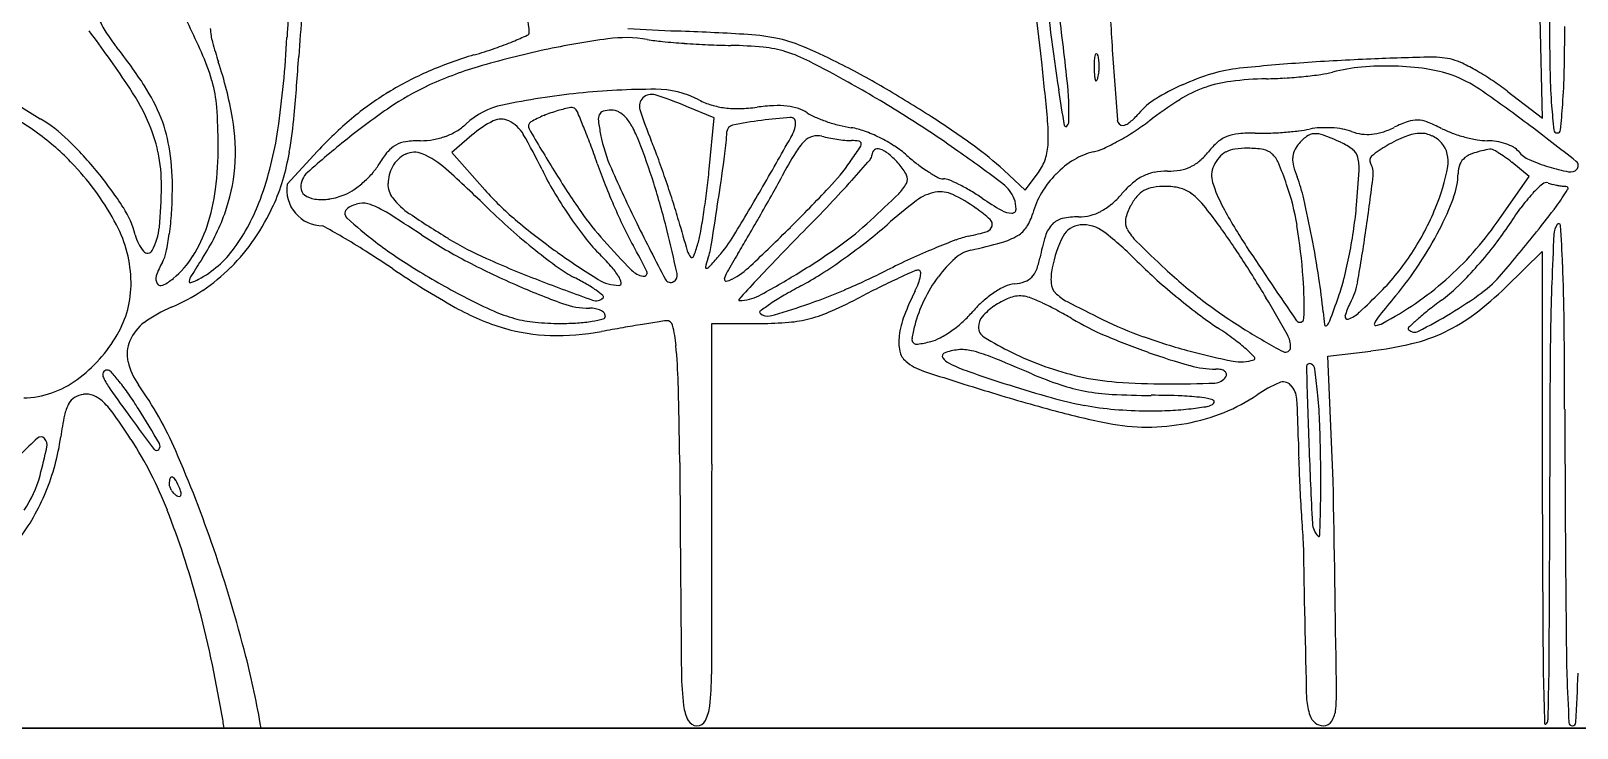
# Model space of a CAD drawing. Header units: millimetres. Extents: x 56222 to 3066687, y -650199 to -121287.
# Drawn here: x 140521.59 to 140534.01, y -185784.04 to -185778.44 of the extents above; entities that cross this region are included whole.
import ezdxf

# ---------------------------------------------------------------- set-up
doc = ezdxf.new("R2010")
doc.units = ezdxf.units.MM
doc.header["$MEASUREMENT"] = 0
doc.layers.add('$TD_AUDIT_GENERATED_(A0BDF17)', color=32, linetype='Continuous', lineweight=30)
doc.layers.add('FURNITURE', color=32, linetype='Continuous', lineweight=9)

msp = doc.modelspace()

# ---------------------------------------------------------------- linework, layer by layer
at = {"layer": '$TD_AUDIT_GENERATED_(A0BDF17)', "linetype": 'Continuous', "lineweight": 25, "ltscale": 2}
for p, q in [((140533.736, -185779.138), (140533.719, -185778.331)), ((140533.454, -185778.923), (140533.736, -185779.138)), ((140527.078, -185779.137), (140526.857, -185779.045)), ((140527.039, -185779.55), (140527.078, -185779.137)), ((140525.131, -185779.275), (140524.969, -185779.414)), ((140523.891, -185779.404), (140523.646, -185779.669)), ((140524.969, -185779.414), (140525.234, -185779.714)), ((140529.406, -185779.558), (140529.578, -185779.717)), ((140529.578, -185779.717), (140529.685, -185779.575)), ((140533.373, -185779.976), (140533.631, -185779.607)), ((140533.631, -185779.607), (140533.491, -185779.494)), ((140533.442, -185780.498), (140533.733, -185780.212)), ((140533.733, -185780.212), (140533.733, -185781.643)), ((140527.06, -185781.921), (140527.06, -185780.789)), ((140527.06, -185780.789), (140527.454, -185780.789)), ((140532.011, -185781.051), (140532.356, -185781.011)), ((140532.054, -185782.053), (140532.011, -185781.051))]:
    msp.add_line(p, q, dxfattribs=at)
for centre, radius, start, end in [((140511.545, -185780.641), 18.272, 6.1365, 9.529), ((141012.715, -185711.509), 487.549, 187.83676, 187.94653), ((140560.598, -185778.442), 26.804, 179.0026, 180), ((140547.051, -185777.494), 16.808, 181.9331, 183.7368), ((140505.687, -185786.476), 18.977, 24.4896, 25.9168), ((140539.545, -185779.285), 15.92, 176.1587, 177.1308), ((140525.158, -185778.448), 0.433, 0, 30.5627), ((140503.799, -185781.652), 26.268, 6.1486, 7.5001), ((140522.807, -185778.056), 0.732, 202.4288, 212.3746), ((140554.08, -185780.653), 30.407, 175.5528, 176.2108), ((140512.919, -185785.248), 11.395, 34.0748, 36.7059), ((140523.354, -185777.709), 1.379, 212.3746, 218.5648), ((140523.577, -185778.388), 0.55, 183.17, 194.8832), ((140515.795, -185778.095), 7.859, 351.6825, 357.1308), ((140524.253, -185775.582), 3.179, 292.3382, 294.5811), ((140525.564, -185778.448), 0.0277, 294.5813, 0), ((140526.367, -185779.553), 1.061, 80.5935, 97.7521), ((140527.532, -185759.226), 19.227, 266.5797, 267.7581), ((140525.675, -185806.658), 28.241, 86.6688, 87.7581), ((140527.204, -185780.386), 1.926, 78.9239, 86.6687), ((140548.653, -185778.442), 14.859, 180, 181.3114), ((140517.357, -185778.402), 16.559, 358.7608, 360), ((140519.082, -185781.115), 4.084, 33.1772, 38.5647), ((140521.455, -185779.293), 1.65, 15.9421, 24.4896), ((140525.41, -185777.901), 2.446, 194.8831, 198.7527), ((140523.882, -185774.341), 4.473, 286.4421, 288.7281), ((140527.148, -185785.337), 6.897, 102.0195, 106.5758), ((140524.538, -185776.276), 2.429, 288.7281, 292.3381), ((140527.165, -185785.416), 6.978, 97.7521, 102.0195), ((140526.836, -185776.722), 1.809, 260.5935, 264.5307), ((140527.334, -185771.521), 7.034, 264.5307, 265.9654), ((140527.386, -185770.777), 7.78, 265.9653, 267.3857), ((140527.313, -185772.373), 6.182, 267.3857, 269.0733), ((140527.16, -185781.843), 3.289, 84.5443, 89.0733), ((140527.388, -185779.46), 0.895, 72.6209, 84.5443), ((140527.366, -185779.559), 1.083, 67.3918, 78.9239), ((140527.29, -185779.772), 1.222, 62.9244, 72.6208), ((140526.111, -185782.573), 4.348, 63.2883, 67.3918), ((140576.294, -185775.584), 46.113, 183.7367, 184.4389), ((140520.334, -185779.624), 2.913, 9.5966, 18.7527), ((140503.165, -185777.281), 20.619, 354.9036, 356.2108), ((140526.04, -185781.615), 3.014, 106.5758, 115.035), ((140526.045, -185781.671), 3.17, 106.4421, 113.4371), ((140523.73, -185786.736), 9.043, 60.7083, 62.9244), ((140524.821, -185785.137), 7.218, 59.9085, 63.2883), ((140498.593, -185782.033), 31.298, 5.3085, 6.1366), ((140531.282, -185778.724), 1.149, 177.4088, 180.7076), ((140531.409, -185778.722), 1.276, 180.7077, 183.6463), ((140530.334, -185778.681), 0.2, 165.3943, 177.4088), ((140530.151, -185778.633), 0.0106, 91.586, 165.3944), ((140530.151, -185778.634), 0.0115, 22.0279, 91.586), ((140530.021, -185778.687), 0.151, 7.6587, 22.0279), ((140529.774, -185778.72), 0.4, 0.7076, 7.6587), ((140529.736, -185778.72), 0.438, 353.947, 0.7076), ((140531.421, -185779.911), 1.179, 95.8495, 106.7952), ((140532.933, -185794.677), 16.022, 93.9938, 95.8494), ((140533.134, -185797.554), 18.906, 92.3547, 93.9938), ((140532.415, -185780.205), 1.482, 95.1142, 104.2764), ((140532.487, -185781.008), 2.288, 88.4966, 95.1143), ((140533.414, -185804.355), 25.713, 91.2723, 92.3547), ((140532.489, -185780.915), 2.195, 81.7844, 88.4966), ((140532.857, -185779.297), 0.648, 75.9107, 91.2723), ((140532.92, -185779.046), 0.389, 63.4826, 75.9107), ((140532.166, -185780.557), 2.078, 59.8877, 63.4826), ((140520.602, -185780.051), 2.12, 24.932, 34.0748), ((140522.032, -185779.129), 1.051, 4.2994, 15.942), ((140525.807, -185781.122), 2.572, 113.4372, 121.6197), ((140522.891, -185788.232), 10.759, 57.8988, 60.7083), ((140527.507, -185779.098), 2.423, 358.3865, 6.1487), ((140530.24, -185778.797), 0.104, 183.6464, 202.0279), ((140530.148, -185778.834), 0.0056, 202.0282, 325.466), ((140530.091, -185778.795), 0.075, 325.4658, 345.3942), ((140529.854, -185778.733), 0.32, 345.3943, 353.9471), ((140531.66, -185780.704), 2.007, 106.7952, 114.1425), ((140531.353, -185779.82), 0.984, 97.0271, 109.7789), ((140531.576, -185781.63), 2.808, 91.1923, 97.027), ((140531.446, -185775.398), 3.425, 271.1923, 273.6484), ((140531.404, -185774.73), 4.095, 273.6484, 275.7967), ((140531.447, -185775.156), 3.667, 275.7967, 277.9661), ((140531.834, -185777.925), 0.871, 277.9661, 284.2764), ((140532.649, -185779.809), 1.077, 70.3528, 81.7844), ((140532.69, -185779.693), 0.954, 55.4677, 70.3528), ((140532.016, -185780.817), 2.379, 56.3176, 59.8877), ((140532.065, -185780.743), 2.29, 52.6448, 56.3176), ((140538.743, -185778.669), 4.947, 181.3115, 184.2891), ((140528.486, -185778.642), 5.427, 355.9144, 358.7607), ((140526.005, -185771.852), 8.487, 236.5078, 239.2148), ((140521.331, -185779.644), 1.396, 21.1825, 33.1771), ((140525.78, -185781.078), 2.521, 121.6197, 129.8912), ((140525.641, -185780.76), 2.07, 115.035, 124.3127), ((140526.617, -185785.008), 6.102, 95.9229, 101.7283), ((140526.599, -185784.837), 5.93, 89.9217, 95.9229), ((140526.572, -185779.043), 0.0943, 134.232, 197.3095), ((140526.574, -185779.045), 0.0973, 72.5592, 134.2321), ((140525.717, -185781.773), 2.957, 67.3235, 72.5592), ((140526.606, -185779.667), 0.76, 62.6556, 89.9216), ((140523.863, -185786.79), 9.128, 57.0743, 59.9085), ((140537.522, -185777.841), 7.749, 187.9466, 190.0825), ((140530.906, -185779.445), 0.538, 121.5445, 140.3099), ((140531.608, -185780.587), 1.879, 114.1426, 121.5444), ((140531.369, -185779.866), 1.033, 109.7789, 122.1533), ((140527.164, -185787.723), 10.702, 52.9376, 55.4677), ((140520.276, -185781.149), 2.33, 53.6157, 63.1604), ((140518.7, -185779.379), 4.392, 0.2763, 4.2994), ((140519.955, -185778.779), 3.762, 350.2969, 354.9036), ((140527.631, -185783.677), 5.601, 124.3127, 128.7266), ((140525.501, -185779.631), 0.61, 101.7282, 133.2119), ((140526.118, -185780.101), 1.064, 106.1093, 112.6575), ((140526.145, -185780.195), 1.162, 100.8662, 106.1093), ((140525.933, -185779.095), 0.0417, 42.6645, 100.8662), ((140525.888, -185779.137), 0.104, 22.701, 42.6645), ((140518.91, -185782.056), 7.667, 21.7797, 22.701), ((140526.248, -185779.149), 0.101, 156.8547, 187.1656), ((140526.198, -185779.128), 0.0461, 104.9169, 156.8547), ((140526.25, -185779.324), 0.249, 90, 104.917), ((140526.25, -185779.209), 0.135, 62.5828, 90), ((140526.222, -185779.265), 0.197, 41.9735, 62.5828), ((140529.172, -185778.232), 2.818, 197.3095, 202.7277), ((140527.238, -185778.446), 0.615, 242.6556, 252.8546), ((140527.242, -185778.431), 0.63, 252.8547, 262.8645), ((140527.26, -185778.293), 0.769, 262.8646, 271.8302), ((140527.239, -185777.663), 1.4, 271.8303, 277.5564), ((140527.621, -185780.543), 1.505, 92.4836, 97.5564), ((140527.587, -185779.747), 0.709, 83.5733, 92.4836), ((140527.612, -185779.522), 0.482, 72.6495, 83.5733), ((140527.677, -185779.316), 0.266, 55.606, 72.6496), ((140528.033, -185778.795), 0.365, 235.6061, 246.8443), ((140530.119, -185778.792), 0.484, 314.3788, 320.3098), ((140532.575, -185781.783), 3.297, 122.1533, 127.3638), ((140539.937, -185778.58), 6.144, 184.2891, 186.1159), ((140526.928, -185778.531), 6.989, 354.2274, 355.9144), ((140521.041, -185780.185), 1.212, 45.8911, 59.2147), ((140521.477, -185779.644), 1.154, 11.6632, 24.9321), ((140521.535, -185779.565), 1.178, 7.8806, 21.1825), ((140521.616, -185779.407), 1.614, 355.3497, 9.5966), ((140520.793, -185778.826), 2.808, 339.9397, 351.6826), ((140526.025, -185781.372), 2.903, 129.8913, 137.3311), ((140524.773, -185778.856), 0.453, 301.2289, 313.2119), ((140525.665, -185779.896), 0.819, 116.2888, 130.701), ((140525.365, -185779.289), 0.142, 63.783, 116.2888), ((140525.306, -185779.41), 0.277, 30.5355, 63.783), ((140525.626, -185779.205), 0.0409, 120.5004, 210.3279), ((140540.96, -185770.235), 17.806, 210.3279, 211.592), ((140526.03, -185779.891), 0.837, 112.6575, 120.5003), ((140520.843, -185781.284), 5.586, 20.2719, 21.7797), ((140527.674, -185778.97), 1.538, 187.1656, 191.31), ((140526.095, -185779.379), 0.367, 27.6378, 41.9735), ((140525.331, -185779.779), 1.23, 21.8073, 27.6379), ((140527.237, -185779.25), 0.0557, 101.5691, 177.402), ((140527.897, -185782.476), 3.348, 97.5232, 101.5692), ((140527.881, -185782.352), 3.223, 93.375, 97.5232), ((140527.693, -185779.174), 0.0405, 360, 93.375), ((140527.543, -185779.174), 0.19, 330.6642, 360), ((140528.377, -185777.992), 1.238, 246.8442, 251.3686), ((140528.421, -185777.86), 1.378, 251.3686, 255.7938), ((140528.348, -185778.147), 1.082, 255.7938, 261.0998), ((140528.093, -185779.776), 0.567, 69.9642, 81.0997), ((140523.384, -185787.445), 9.83, 54.8925, 57.8988), ((140524.35, -185786.038), 8.233, 54.179, 57.0743), ((140528.117, -185779.29), 1.647, 358.2497, 5.3086), ((140529.905, -185779.196), 0.0117, 190.0827, 313.5847), ((140529.876, -185779.165), 0.0537, 313.5846, 358.3865), ((140530.366, -185779.15), 0.0476, 184.4389, 270), ((140530.366, -185779.152), 0.0454, 270, 300.2145), ((140530.231, -185778.919), 0.315, 300.2145, 307.4435), ((140530.183, -185778.857), 0.393, 307.4434, 314.3786), ((140529.417, -185777.647), 1.906, 303.0172, 307.3638), ((140531.661, -185778.247), 1.001, 276.6435, 281.7679), ((140531.974, -185779.747), 0.531, 92.8976, 101.7679), ((140531.991, -185780.09), 0.874, 86.7888, 92.8976), ((140531.993, -185780.057), 0.842, 80.6104, 86.7888), ((140532.068, -185779.607), 0.385, 69.5233, 80.6104), ((140532.207, -185778.505), 0.785, 287.9685, 295.4945), ((140533.046, -185780.265), 1.166, 109.5216, 115.4946), ((140532.729, -185779.371), 0.217, 88.7488, 109.5217), ((140532.729, -185779.376), 0.222, 68.3187, 88.7488), ((140532.346, -185780.338), 1.257, 62.6556, 68.3187), ((140533.262, -185778.568), 0.735, 242.6556, 249.9785), ((140517.758, -185800.177), 26.309, 51.8545, 52.9376), ((140533.855, -185779.231), 0.0272, 186.1158, 269.9999), ((140533.855, -185779.231), 0.0273, 270, 354.2274), ((140520.445, -185780.919), 2.044, 43.0876, 53.6158), ((140519.737, -185781.53), 3.085, 39.2601, 45.891), ((140520.395, -185779.371), 2.697, 352.7906, 0.2763), ((140529.563, -185786.086), 8.689, 128.7266, 131.4742), ((140524.626, -185779.55), 0.222, 118.8169, 140.444), ((140524.632, -185779.561), 0.235, 97.9572, 118.8169), ((140524.719, -185780.179), 0.859, 90, 97.9572), ((140524.719, -185778.684), 0.636, 270, 279.4494), ((140524.734, -185778.778), 0.54, 279.4495, 290.124), ((140524.748, -185778.815), 0.501, 290.1239, 301.229), ((140522.399, -185781.124), 3.651, 25.4947, 30.5355), ((140517.787, -185782.412), 8.844, 19.2032, 20.2719), ((140527.479, -185779.009), 1.339, 191.31, 203.585), ((140522.128, -185781.06), 4.679, 17.4035, 21.8074), ((140523.724, -185780.515), 3.089, 20.1161, 22.7277), ((140525.211, -185779.158), 1.972, 352.2414, 357.4019), ((140488.699, -185757.344), 44.749, 330.0466, 330.6642), ((140528.153, -185779.67), 0.491, 135.2247, 149.0257), ((140527.913, -185779.432), 0.153, 106.4172, 135.2248), ((140527.908, -185779.416), 0.136, 74.9682, 106.4172), ((140528.159, -185778.48), 0.832, 254.9683, 258.9758), ((140528.272, -185777.903), 1.421, 258.9758, 261.6608), ((140528.264, -185777.954), 1.369, 261.6609, 264.3668), ((140528.186, -185778.748), 0.571, 264.3667, 269.5697), ((140528.179, -185779.7), 0.381, 80.1656, 89.5697), ((140528.241, -185779.343), 0.0188, 356.9911, 80.1657), ((140528.187, -185779.34), 0.0731, 326.0048, 356.9908), ((140527.895, -185780.32), 1.146, 63.3885, 69.9642), ((140527.863, -185780.383), 1.217, 56.9555, 63.3884), ((140528.05, -185780.096), 0.875, 48.7165, 56.9555), ((140527.696, -185781.402), 2.515, 47.1744, 54.179), ((140529.311, -185779.327), 0.452, 341.927, 358.2497), ((140529.431, -185777.704), 1.85, 294.8949, 298.9909), ((140529.305, -185777.476), 2.111, 298.9908, 303.0172), ((140531.495, -185779.758), 0.564, 130.9583, 141.8114), ((140531.297, -185779.53), 0.262, 111.6922, 130.9583), ((140531.323, -185779.596), 0.333, 95.0906, 111.6922), ((140531.402, -185780.476), 1.217, 88.766, 95.0905), ((140531.471, -185777.268), 1.992, 268.7659, 271.9502), ((140531.436, -185776.243), 3.018, 271.9502, 274.2829), ((140531.45, -185776.432), 2.828, 274.2829, 276.6436), ((140531.941, -185779.489), 0.217, 140.3099, 156.7314), ((140532.096, -185779.618), 0.419, 127.6744, 140.3098), ((140531.906, -185779.371), 0.107, 92.8741, 127.6744), ((140531.91, -185779.457), 0.193, 69.5151, 92.8741), ((140531.231, -185781.275), 2.134, 65.5046, 69.5151), ((140531.916, -185779.772), 0.482, 52.1996, 65.5045), ((140532.34, -185778.876), 0.395, 249.5234, 261.7024), ((140532.332, -185778.936), 0.334, 261.7024, 275.5152), ((140533.031, -185780.282), 1.071, 120.4767, 128.5765), ((140532.325, -185778.87), 0.4, 275.5151, 287.9686), ((140533.035, -185780.29), 1.08, 111.6055, 120.4766), ((140532.77, -185779.619), 0.358, 91.4091, 111.6055), ((140532.765, -185779.419), 0.158, 75.739, 91.4093), ((140532.738, -185779.527), 0.269, 65.2059, 75.739), ((140532.736, -185779.529), 0.272, 54.714, 65.2057), ((140532.796, -185779.445), 0.168, 39.6901, 54.714), ((140532.747, -185779.485), 0.232, 349.2121, 39.6901), ((140533.418, -185778.14), 1.191, 249.9785, 255.0816), ((140533.404, -185778.192), 1.137, 255.0816, 260.2476), ((140533.294, -185778.834), 0.486, 260.2475, 270), ((140533.294, -185779.744), 0.424, 79.9608, 90), ((140533.284, -185779.797), 0.478, 70.7824, 79.9609), ((140533.307, -185779.732), 0.41, 61.0567, 70.7824), ((140521.291, -185779.683), 1.345, 359.8308, 11.6633), ((140520.457, -185779.715), 2.267, 359.7309, 7.8806), ((140521.781, -185779.091), 1.91, 343.3914, 350.2969), ((140525.012, -185779.868), 0.723, 140.4439, 149.429), ((140524.7, -185779.641), 0.236, 115.3289, 151.845), ((140524.667, -185779.573), 0.16, 66.6284, 115.3288), ((140524.445, -185780.087), 0.721, 48.3684, 66.6284), ((140518.861, -185782.296), 8.268, 18.8636, 20.1161), ((140499.461, -185775.65), 27.96, 351.4981, 352.2413), ((140531.914, -185781.927), 4.878, 149.0257, 151.5826), ((140524.2, -185776.652), 4.881, 324.475, 326.0048), ((140513.765, -185766.721), 19.36, 318.1435, 318.8022), ((140528.291, -185779.436), 0.0547, 318.8022, 0), ((140528.399, -185779.436), 0.0527, 127.9726, 180), ((140528.395, -185779.432), 0.0472, 71.5248, 127.9725), ((140528.343, -185779.589), 0.213, 49.5492, 71.5249), ((140527.884, -185780.127), 0.92, 42.1448, 49.5491), ((140529.7, -185778.216), 1.627, 228.7165, 232.697), ((140521.67, -185789.884), 12.811, 52.8881, 54.8925), ((140529.389, -185779.352), 0.37, 322.9727, 341.927), ((140530.373, -185780.125), 0.766, 121.6253, 135.5144), ((140530.232, -185779.895), 0.496, 102.3876, 121.6253), ((140530.037, -185779.009), 0.411, 282.3875, 294.8949), ((140530.773, -185779.238), 0.321, 295.2312, 310.8864), ((140530.644, -185779.088), 0.519, 310.8865, 321.8114), ((140531.38, -185779.653), 0.314, 140.7792, 155.5046), ((140531.268, -185779.561), 0.169, 117.3483, 140.7792), ((140531.294, -185779.612), 0.226, 97.793, 117.3483), ((140531.369, -185780.159), 0.778, 90, 97.7929), ((140531.369, -185780.162), 0.781, 80.8675, 90), ((140531.472, -185779.522), 0.132, 46.9428, 80.8675), ((140531.416, -185779.582), 0.215, 22.7238, 46.9427), ((140531.885, -185779.465), 0.156, 156.7314, 177.7518), ((140531.956, -185779.468), 0.228, 177.7519, 194.4843), ((140532.139, -185779.483), 0.117, 14.1276, 52.1995), ((140531.914, -185779.54), 0.349, 356.5795, 14.1276), ((140532.39, -185779.478), 0.0426, 128.5766, 211.7175), ((140533.191, -185779.557), 0.127, 127.624, 158.1484), ((140533.254, -185779.639), 0.231, 106.6604, 127.6241), ((140533.518, -185780.522), 1.152, 100.2858, 106.6605), ((140533.319, -185779.424), 0.0364, 63.5886, 100.2857), ((140533.021, -185780.023), 0.706, 59.3395, 63.5888), ((140532.988, -185780.079), 0.77, 54.5661, 59.3395), ((140532.776, -185780.378), 1.137, 51.0012, 54.5661), ((140533.436, -185779.499), 0.143, 39.6902, 61.0567), ((140533.724, -185779.26), 0.232, 219.6901, 245.9454), ((140534.188, -185778.22), 1.371, 245.9454, 252.9953), ((140533.982, -185779.52), 0.0427, 315, 51.8544), ((140520.351, -185781.007), 2.172, 27.729, 43.0876), ((140519.774, -185781.5), 3.037, 32.7292, 39.26), ((140521.819, -185779.424), 1.41, 339.9562, 355.3497), ((140523.914, -185779.695), 0.159, 131.4741, 180), ((140523.701, -185779.028), 0.839, 312.1899, 319.2692), ((140523.944, -185779.237), 0.518, 319.2692, 329.4291), ((140524.754, -185779.67), 0.297, 151.845, 178.9294), ((140518.627, -185786.633), 9.478, 45.595, 48.3684), ((140527.733, -185778.581), 2.258, 205.4947, 210.5529), ((140531.735, -185775.908), 6.976, 211.5921, 214.8012), ((140530.043, -185778.144), 4.134, 199.2033, 201.7387), ((140535.273, -185775.606), 9.843, 203.585, 206.4038), ((140521.036, -185778.976), 6.03, 352.9045, 354.5436), ((140515.368, -185772.975), 13.935, 330.8514, 331.5825), ((140526.532, -185778.316), 2.017, 316.7516, 324.4749), ((140528.293, -185779.757), 0.368, 25.8402, 42.1447), ((140528.557, -185779.629), 0.0751, 332.9255, 25.8402), ((140529.47, -185778.518), 1.247, 232.6971, 237.5557), ((140529.382, -185778.658), 1.082, 237.5558, 242.2023), ((140530.403, -185780.154), 0.808, 135.5145, 149.0528), ((140530.705, -185779.965), 0.402, 116.5046, 130.8765), ((140530.683, -185779.92), 0.352, 100.9435, 116.5047), ((140530.723, -185780.127), 0.562, 90, 100.9434), ((140530.723, -185778.969), 0.596, 270, 279.9232), ((140530.768, -185779.227), 0.334, 279.9233, 295.2312), ((140531.265, -185779.601), 0.188, 155.5046, 197.0894), ((140528.82, -185780.669), 3.029, 19.2215, 22.7238), ((140532.46, -185779.338), 0.748, 194.4843, 201.3861), ((140530.61, -185780.062), 1.239, 12.8239, 21.3861), ((140521.271, -185778.904), 11.011, 355.1321, 356.5796), ((140511.22, -185777.004), 21.315, 351.8197, 352.9983), ((140532.22, -185779.583), 0.157, 352.9984, 31.7175), ((140531.281, -185779.206), 1.725, 337.706, 349.2121), ((140532.499, -185779.579), 0.559, 339.5313, 359.422), ((140533.264, -185779.586), 0.206, 158.1484, 179.4219), ((140534.247, -185778.026), 1.573, 252.9953, 258.9942), ((140533.961, -185779.499), 0.0725, 258.9942, 315), ((140519.171, -185779.677), 3.464, 354.3954, 359.8308), ((140520.039, -185779.713), 2.684, 356.002, 359.7309), ((140521.552, -185779.517), 1.531, 341.3538, 352.7906), ((140522.105, -185779.188), 1.572, 335.4009, 343.3913), ((140523.932, -185779.715), 0.289, 170.8927, 270), ((140523.83, -185779.695), 0.0746, 179.9999, 233.9575), ((140523.965, -185779.399), 0.383, 292.5, 305.0227), ((140523.722, -185779.051), 0.807, 305.0226, 312.19), ((140524.639, -185779.668), 0.183, 178.9294, 217.9051), ((140526.966, -185778.19), 2.307, 221.3554, 229.9214), ((140528.927, -185777.876), 3.644, 210.5529, 214.0868), ((140531.868, -185777.416), 6.099, 201.7387, 203.6331), ((140520.504, -185781.569), 6.381, 13.9134, 17.4036), ((140518.439, -185782.44), 8.714, 17.6227, 18.8637), ((140520.596, -185778.922), 6.473, 351.3505, 352.9046), ((140509.127, -185769.116), 21.171, 328.8072, 330.0466), ((140518.347, -185770.618), 13.253, 314.8292, 316.7516), ((140521.401, -185773.561), 9.108, 316.4999, 318.1436), ((140528.342, -185779.52), 0.316, 314.0709, 332.9255), ((140528.919, -185780.086), 0.357, 100.3597, 126.9818), ((140528.898, -185779.966), 0.235, 64.9694, 100.3598), ((140528.921, -185779.532), 0.0942, 242.2024, 269.9999), ((140528.921, -185779.742), 0.116, 67.2178, 90), ((140528.459, -185780.841), 1.308, 63.361, 67.2177), ((140528.384, -185780.991), 1.476, 59.2771, 63.361), ((140528.19, -185781.318), 1.856, 55.8385, 59.2771), ((140529.235, -185779.885), 0.273, 20.9937, 52.8881), ((140531.032, -185780.343), 0.902, 130.8765, 138.7335), ((140530.635, -185779.901), 0.207, 119.3926, 140.4592), ((140530.644, -185779.917), 0.225, 99.4148, 119.3926), ((140530.708, -185780.304), 0.617, 89.9999, 99.4147), ((140530.708, -185780.159), 0.472, 76.2045, 90), ((140530.758, -185779.955), 0.262, 54.747, 76.2046), ((140532.158, -185779.326), 1.122, 197.0895, 208.1875), ((140529.837, -185780.314), 1.952, 9.2617, 19.2214), ((140534.328, -185780.368), 0.916, 130.2321, 137.1612), ((140533.768, -185779.706), 0.0487, 71.7624, 130.232), ((140533.941, -185779.183), 0.503, 251.7622, 255.9856), ((140533.992, -185778.976), 0.715, 255.9856, 259.2274), ((140532.017, -185778.506), 2.27, 323.8216, 327.8564), ((140533.982, -185779.03), 0.661, 259.2273, 262.5193), ((140533.925, -185779.467), 0.22, 262.5192, 270.0001), ((140533.925, -185779.705), 0.0175, 327.8565, 90.0001), ((140521.711, -185780.255), 0.735, 13.9847, 32.7292), ((140521.914, -185779.235), 1.615, 323.9826, 339.9398), ((140521.916, -185779.101), 1.78, 325.5317, 335.4009), ((140523.898, -185779.601), 0.191, 233.9575, 260.7654), ((140523.926, -185779.431), 0.363, 260.7654, 279.3596), ((140523.891, -185779.219), 0.577, 279.3596, 292.5001), ((140524.275, -185780.086), 0.265, 100.4335, 122.376), ((140524.258, -185779.995), 0.172, 70.1506, 100.4334), ((140524.093, -185780.454), 0.659, 57.8852, 70.1506), ((140524.962, -185779.417), 0.592, 217.9051, 235.9543), ((140521.555, -185781.45), 5.445, 15.8575, 17.6226), ((140489.322, -185774.134), 38.211, 350.9442, 351.4981), ((140508.223, -185768.99), 22.116, 330.3341, 330.8514), ((140516.189, -185768.616), 16.293, 315.4365, 316.4999), ((140517.432, -185768.249), 16.002, 312.9473, 314.071), ((140530.862, -185782.666), 3.586, 126.9817, 131.8734), ((140528.507, -185780.802), 1.157, 54.1122, 64.9694), ((140530.694, -185777.628), 2.603, 235.8385, 239.8772), ((140529.282, -185779.867), 0.223, 358.9376, 20.9937), ((140530.266, -185780.072), 0.648, 149.0528, 165.0271), ((140529.977, -185779.491), 0.449, 297.9099, 310.7593), ((140529.716, -185779.188), 0.85, 310.7593, 318.7335), ((140530.748, -185780.021), 0.369, 151.845, 169.1495), ((140530.838, -185780.069), 0.47, 140.4592, 151.845), ((140530.638, -185780.124), 0.469, 39.9414, 54.747), ((140528.698, -185781.749), 3, 36.1845, 39.9414), ((140534.568, -185778.035), 3.856, 208.1875, 213.6553), ((140522.691, -185781.865), 9.36, 10.8956, 12.8239), ((140529.287, -185779.586), 2.966, 351.4917, 355.1322), ((140530.859, -185779.033), 2.181, 326.9124, 337.706), ((140530.706, -185778.91), 2.473, 332.9357, 339.5314), ((140534.622, -185780.641), 1.316, 137.1613, 143.6516), ((140529.91, -185776.965), 4.88, 320.747, 323.8215), ((140520.255, -185779.728), 2.468, 352.031, 356.0019), ((140521.486, -185779.302), 1.765, 326.9452, 339.9561), ((140524.16, -185779.905), 0.0497, 122.376, 227.2908), ((140526.19, -185777.706), 3.042, 227.2908, 232.922), ((140516.168, -185793.079), 15.566, 56.6478, 57.8852), ((140528.753, -185773.806), 7.363, 235.9543, 238.8045), ((140528.731, -185776.317), 4.962, 225.595, 228.5139), ((140528.839, -185775.963), 5.217, 229.9214, 234.5757), ((140528.781, -185777.975), 3.468, 214.0869, 217.66), ((140527.961, -185778.532), 2.38, 214.8012, 221.9583), ((140531.488, -185777.582), 5.684, 203.6331, 205.5502), ((140548.844, -185768.869), 24.995, 206.4037, 207.5646), ((140549.042, -185773.642), 23.13, 195.8575, 196.4828), ((140521.308, -185779.03), 5.753, 349.8031, 351.3505), ((140509.237, -185769.567), 20.949, 329.8123, 330.3341), ((140526.655, -185778.158), 2.465, 305.4818, 312.9473), ((140528.392, -185780.962), 1.355, 48.0748, 54.1121), ((140529.261, -185779.993), 0.0532, 345.1428, 48.0748), ((140529.476, -185779.727), 0.176, 239.8772, 268.7211), ((140529.473, -185779.871), 0.0322, 268.721, 358.9376), ((140529.284, -185779.809), 0.368, 326.7618, 345.0272), ((140529.913, -185780.103), 0.161, 102.933, 136.7352), ((140530.008, -185780.516), 0.584, 90, 102.933), ((140530.008, -185779.533), 0.399, 270, 283.5404), ((140530.015, -185779.562), 0.369, 283.5404, 297.9099), ((140530.503, -185779.974), 0.119, 169.1495, 209.2237), ((140525.915, -185783.785), 6.448, 33.1022, 36.1845), ((140531.218, -185778.465), 2.631, 318.1877, 324.9519), ((140536.009, -185781.662), 3.039, 143.6516, 147.1244), ((140521.373, -185780.47), 1.018, 0.6661, 27.729), ((140522.745, -185779.997), 0.33, 193.9848, 219.9525), ((140522.126, -185779.967), 0.495, 331.5589, 354.3954), ((140520.58, -185779.773), 2.139, 348.0961, 352.031), ((140521.924, -185779.643), 1.138, 327.9511, 341.3538), ((140522.06, -185779.2), 1.606, 314.8695, 325.5318), ((140519.207, -185788.526), 9.744, 59.9189, 60.997), ((140521.555, -185784.473), 5.06, 57.4346, 59.9189), ((140526.98, -185776.653), 4.099, 236.6479, 242.3003), ((140526.418, -185777.662), 2.856, 238.8045, 245.8096), ((140529.042, -185775.966), 5.431, 228.5138, 231.2416), ((140527.131, -185779.248), 1.384, 217.66, 224.7551), ((140528.089, -185779.207), 1.917, 205.5501, 209.861), ((140514.07, -185783.163), 13.01, 12.3172, 13.9134), ((140525.925, -185779.861), 1.062, 344.3948, 349.803), ((140526.246, -185779.481), 1.159, 318.5325, 328.8073), ((140520.698, -185776.235), 7.689, 328.7097, 329.8123), ((140515.66, -185767.914), 17.065, 313.3369, 314.8293), ((140547.279, -185799.236), 27.344, 135.4365, 136.0613), ((140526.51, -185777.811), 2.934, 307.932, 311.8733), ((140529.287, -185780.83), 0.76, 102.2355, 110.5638), ((140528.776, -185778.472), 1.653, 282.2356, 287.4788), ((140529.254, -185779.992), 0.0601, 287.4788, 345.1428), ((140529.244, -185779.621), 0.537, 285.6851, 300.7142), ((140529.401, -185779.886), 0.229, 300.7141, 326.7617), ((140531.419, -185780.613), 1.758, 162.5752, 168.5379), ((140529.971, -185780.158), 0.241, 136.7353, 162.5752), ((140530.718, -185780.517), 0.939, 152.8083, 169.2794), ((140530.033, -185780.166), 0.169, 94.4114, 152.8083), ((140530.042, -185780.277), 0.281, 52.8601, 94.4115), ((140528.772, -185781.953), 2.383, 44.2463, 52.8602), ((140530.775, -185779.823), 0.43, 209.2237, 225.5592), ((140526.976, -185780.781), 4.85, 4.215, 9.2617), ((140522.997, -185781.806), 9.049, 8.7817, 10.8956), ((140527.721, -185779.352), 4.55, 348.8495, 351.4917), ((140519.539, -185778.2), 12.91, 349.9408, 351.8196), ((140530.328, -185778.716), 2.897, 326.5653, 332.9356), ((140531.685, -185778.867), 2.11, 321.7637, 327.1244), ((140506.198, -185757.59), 35.502, 320.0356, 320.747), ((140565.134, -185781.6), 31.343, 177.206, 177.9254), ((140533.986, -185780.08), 0.158, 146.6714, 177.206), ((140533.867, -185780.002), 0.0155, 3.8831, 146.6714), ((140522.002, -185780.807), 11.907, 2.3654, 3.883), ((140522.524, -185780.182), 0.0426, 219.9525, 331.5588), ((140522.379, -185780.152), 0.301, 331.389, 348.0962), ((140522.534, -185779.685), 0.849, 298.1549, 323.9826), ((140519.054, -185788.388), 9.706, 55.9087, 57.4346), ((140526.761, -185776.95), 3.99, 232.922, 238.6762), ((140528.646, -185776.458), 4.799, 231.2416, 233.9848), ((140529.47, -185775.077), 6.305, 234.5757, 238.1953), ((140524.265, -185782.09), 2.652, 41.5754, 44.7551), ((140532.559, -185774.397), 8.563, 221.9583, 224.1384), ((140523.92, -185781.6), 2.89, 25.1546, 29.8609), ((140526.994, -185780.166), 0.137, 196.4827, 220.2784), ((140525.793, -185779.824), 1.199, 339.149, 344.3948), ((140526.26, -185780.021), 0.808, 342.0758, 350.9442), ((140533.853, -185784.23), 7.704, 148.7097, 149.9755), ((140524.896, -185775.69), 5.496, 301.3825, 305.4819), ((140525.069, -185775.962), 5.278, 305.3925, 307.932), ((140531.111, -185785.626), 5.891, 112.5699, 114.619), ((140530.856, -185785.012), 5.227, 110.5638, 112.5698), ((140529.204, -185780.477), 0.284, 102.7857, 131.9728), ((140528.027, -185775.289), 5.036, 282.7856, 285.6851), ((140540.2, -185770.212), 13.891, 225.5592, 226.8859), ((140570.334, -185754.222), 46.825, 213.6553, 214.5337), ((140527.99, -185779.405), 4.276, 346.1755, 348.8495), ((140531.032, -185779.145), 1.975, 315.2849, 326.9124), ((140531.22, -185778.466), 2.63, 311.4206, 318.1878), ((140530.722, -185778.108), 3.336, 317.9601, 321.7637), ((140523.319, -185780.665), 0.77, 151.3891, 160.4392), ((140522.25, -185779.847), 0.753, 309.69, 327.9511), ((140531.589, -185785.877), 10.289, 146.9452, 147.8734), ((140522.112, -185779.252), 1.532, 303.9439, 314.8695), ((140528.36, -185774.639), 6.896, 235.9088, 240.8196), ((140527.995, -185774.719), 6.283, 242.3003, 246.405), ((140528.63, -185772.738), 8.253, 245.8096, 248.9838), ((140526.394, -185779.557), 0.968, 233.9848, 242.971), ((140525.761, -185780.762), 0.652, 32.5528, 41.5755), ((140526.9, -185780.245), 0.0143, 220.2784, 339.1489), ((140527.016, -185780.339), 0.00724, 165.2769, 283.8265), ((140528.219, -185780.655), 1.252, 162.0759, 165.2769), ((140527.007, -185780.303), 0.0438, 283.8266, 317.6171), ((140521.801, -185775.553), 7.092, 317.6172, 318.5325), ((140526.893, -185779.819), 0.697, 298.1622, 313.3369), ((140536.961, -185789.292), 13.014, 136.0613, 137.1499), ((140525.145, -185776.069), 5.147, 302.8398, 305.3925), ((140531.178, -185785.771), 6.051, 114.619, 116.6273), ((140529.69, -185781.017), 1.009, 131.9728, 143.3198), ((140529.078, -185780.138), 0.631, 339.5722, 348.5379), ((140530.287, -185780.436), 0.501, 169.2795, 183.4026), ((140532.459, -185778.362), 2.763, 224.2463, 228.1656), ((140533.212, -185777.675), 3.667, 226.886, 233.0007), ((140523.953, -185785.064), 8.79, 30.6588, 33.1023), ((140530.471, -185778.811), 2.726, 319.8974, 326.5652), ((140530.853, -185778.226), 3.16, 314.1093, 317.9601), ((140519.002, -185780.931), 14.91, 0.5838, 2.3654), ((140521.573, -185780.468), 0.818, 329.7564, 0.6661), ((140522.658, -185780.43), 0.0678, 160.4392, 214.0827), ((140522.631, -185780.448), 0.0363, 214.0826, 295.7774), ((140522.468, -185780.11), 0.412, 295.7775, 309.6901), ((140522.98, -185780.471), 0.124, 147.8734, 169.6426), ((140522.869, -185780.451), 0.0107, 169.6427, 289.7325), ((140522.717, -185780.028), 0.46, 289.7324, 298.1548), ((140528.417, -185774.228), 7.176, 238.6763, 242.3839), ((140528.041, -185774.615), 6.397, 246.405, 250.0642), ((140532.777, -185761.943), 19.817, 248.9837, 250.3104), ((140524.991, -185782.307), 2.119, 59.9517, 62.971), ((140525.555, -185781.332), 0.993, 54.6284, 59.9516), ((140526.314, -185780.165), 0.318, 238.1953, 270), ((140526.187, -185780.491), 0.147, 11.225, 32.5529), ((140526.314, -185780.466), 0.0171, 270.0001, 11.225), ((140526.535, -185780.243), 0.169, 224.1384, 260.6691), ((140526.512, -185780.383), 0.0269, 260.6691, 25.1546), ((140526.728, -185780.413), 0.047, 207.5646, 301.7175), ((140526.721, -185780.401), 0.0612, 301.7174, 12.3171), ((140527.173, -185780.436), 0.0132, 166.9275, 277.8039), ((140527.365, -185780.481), 0.211, 149.9755, 166.9276), ((140527.155, -185780.309), 0.141, 277.8041, 298.1623), ((140557.685, -185808.517), 41.283, 137.1499, 137.4417), ((140524.246, -185774.625), 6.744, 298.239, 301.3825), ((140526.704, -185778.484), 2.272, 298.1363, 302.8398), ((140525.793, -185775.031), 5.963, 293.0675, 296.6273), ((140530.898, -185785.489), 5.577, 114.732, 116.3807), ((140531.931, -185787.732), 8.047, 113.7729, 114.732), ((140528.723, -185780.45), 0.0896, 90, 113.7728), ((140528.044, -185780.202), 0.726, 333.2629, 338.8392), ((140528.442, -185780.356), 0.299, 338.8393, 349.6586), ((140528.723, -185780.375), 0.0144, 7.1574, 90), ((140528.618, -185780.388), 0.121, 349.6586, 7.1572), ((140529.843, -185781.131), 1.201, 143.3198, 153.9831), ((140529.523, -185780.727), 0.258, 96.6573, 114.5501), ((140529.447, -185780.083), 0.391, 276.6573, 289.1864), ((140529.529, -185780.317), 0.143, 289.1864, 315.6904), ((140529.51, -185780.299), 0.169, 315.6904, 339.5722), ((140529.906, -185780.459), 0.119, 183.4027, 224.37), ((140534.457, -185776.13), 5.759, 228.1656, 230.4285), ((140529.002, -185780.632), 2.819, 357.6015, 4.215), ((140527.821, -185781.061), 4.168, 5.0074, 8.7817), ((140530.634, -185780.056), 1.552, 340.4794, 346.1755), ((140531.69, -185780.355), 0.57, 331.8451, 349.9408), ((140531.231, -185778.478), 2.613, 304.6313, 311.4207), ((140532.721, -185779.816), 0.897, 306.162, 320.0356), ((140552.892, -185781.156), 19.093, 177.9255, 179.378), ((140522.163, -185779.328), 1.44, 292.501, 303.9439), ((140526.732, -185777.449), 3.54, 242.384, 246.2167), ((140526.128, -185780.526), 0.0808, 250.3105, 315), ((140525.659, -185781.185), 0.813, 49.7715, 54.6283), ((140526.176, -185780.574), 0.0126, 315, 49.7715), ((140527.281, -185780.6), 0.00542, 137.4418, 270), ((140527.281, -185780.276), 0.329, 270, 298.2389), ((140528.669, -185782.329), 2.044, 120.2087, 123.7997), ((140529.785, -185784.246), 4.262, 118.1363, 120.2087), ((140526.348, -185776.333), 4.549, 288.7064, 293.0675), ((140526.265, -185776.75), 4.313, 294.0849, 297.5301), ((140532.431, -185788.579), 9.027, 116.3808, 117.5301), ((140530.499, -185781.439), 2.022, 153.2629, 159.396), ((140529.68, -185781.051), 1.019, 153.9831, 166.0471), ((140529.757, -185781.195), 0.781, 123.4328, 131.7124), ((140529.689, -185781.091), 0.658, 114.5501, 123.4329), ((140529.658, -185781.12), 0.574, 111.4385, 125.0349), ((140529.539, -185780.816), 0.248, 85.9683, 111.4386), ((140529.543, -185780.765), 0.197, 68.5707, 85.9682), ((140528.876, -185782.462), 2.021, 65.4166, 68.5707), ((140530.091, -185780.278), 0.378, 224.37, 242.4273), ((140534.483, -185776.098), 5.8, 230.4285, 232.688), ((140533.819, -185776.87), 4.676, 233.0008, 238.097), ((140519.101, -185787.94), 14.43, 29.2858, 30.6588), ((140515.099, -185774.548), 18.035, 339.8263, 340.4794), ((140528.596, -185776.734), 5.402, 312.7677, 315.2849), ((140540.634, -185787.37), 10.561, 139.8974, 141.0032), ((140535.174, -185783.658), 3.794, 126.3684, 128.4335), ((140532.189, -185779.604), 1.24, 306.3684, 314.1093), ((140531.32, -185777.899), 3.272, 300.8631, 306.1621), ((140531.665, -185778.689), 2.535, 307.0753, 314.4907), ((140523.106, -185781.604), 1.023, 112.501, 126.4675), ((140525.956, -185778.944), 1.966, 240.8197, 253.3168), ((140525.782, -185779.605), 1.184, 246.2168, 254.8897), ((140526.076, -185780.031), 0.636, 250.0642, 270), ((140526.076, -185780.932), 0.266, 79.4364, 90), ((140526.095, -185780.833), 0.165, 64.3172, 79.4365), ((140526.123, -185780.774), 0.0999, 44.6246, 64.3172), ((140526.179, -185780.728), 0.025, 285.1632, 359.9999), ((140526.17, -185780.728), 0.0333, 360, 44.6245), ((140527.456, -185780.698), 0.0121, 126.0893, 225), ((140527.506, -185780.649), 0.0817, 225.0001, 285.8118), ((140528.941, -185782.735), 2.532, 123.7997, 126.0894), ((140525.954, -185775.171), 5.776, 285.8119, 288.7063), ((140527.553, -185779.632), 1.156, 284.9128, 294.0849), ((140529.284, -185780.982), 0.725, 159.396, 172.5851), ((140528.535, -185780.168), 0.814, 312.0866, 319.9349), ((140529.762, -185781.2), 0.789, 131.7124, 139.9349), ((140529.632, -185781.081), 0.528, 125.0348, 138.9961), ((140528.776, -185782.681), 2.261, 62.0826, 65.4166), ((140528.569, -185783.072), 2.703, 59.1665, 62.0827), ((140535.868, -185769.214), 12.859, 242.4273, 243.8425), ((140532.767, -185778.35), 2.969, 232.688, 236.4174), ((140533.545, -185780.559), 1.578, 185.0075, 188.7854), ((140532.169, -185780.735), 0.0198, 164.6427, 290.2315), ((140532.642, -185780.865), 0.511, 151.845, 164.6428), ((140532.084, -185780.505), 0.265, 290.2316, 312.7676), ((140532.674, -185780.924), 0.318, 141.0031, 154.8738), ((140531.267, -185778.53), 2.549, 297.716, 304.6313), ((140533.982, -185782.155), 1.876, 128.4335, 131.932), ((140530.408, -185776.374), 5.049, 297.5164, 300.8631), ((140532.369, -185779.621), 1.367, 295.3028, 307.0752), ((140522.71, -185781.068), 0.357, 126.4675, 157.065), ((140525.791, -185779.495), 1.39, 253.3168, 268.7397), ((140525.738, -185779.767), 1.017, 254.8896, 264.4065), ((140525.841, -185778.72), 2.069, 264.4065, 270), ((140525.806, -185778.799), 2.087, 268.7397, 280.1141), ((140525.841, -185778.556), 2.233, 270, 273.5908), ((140525.91, -185779.659), 1.128, 273.5908, 279.5762), ((140525.945, -185779.864), 0.92, 279.5762, 285.1632), ((140531.434, -185810.347), 29.959, 99.7824, 100.114), ((140530.131, -185802.791), 22.292, 99.3686, 99.7825), ((140530.273, -185803.649), 23.161, 99.0342, 99.3686), ((140526.799, -185781.802), 1.04, 95.8513, 99.0342), ((140526.698, -185780.815), 0.0474, 13.5246, 95.8514), ((140525.599, -185781.079), 1.178, 5.4433, 13.5246), ((140527.454, -185778.149), 2.64, 270, 274.8689), ((140527.593, -185779.782), 1.001, 274.8689, 284.9128), ((140530.256, -185781.195), 1.613, 166.0472, 169.8476), ((140528.45, -185780.092), 0.927, 298.7736, 305.5387), ((140528.386, -185780.003), 1.037, 305.5387, 312.0866), ((140529.327, -185780.816), 0.124, 138.9961, 180), ((140529.3, -185780.816), 0.0972, 180, 238.5296), ((140531.113, -185778.811), 2.259, 239.1665, 246.7231), ((140531.604, -185777.896), 3.187, 243.8424, 250.2622), ((140529.219, -185783.693), 3.445, 53.7351, 56.4173), ((140534.056, -185776.489), 5.125, 238.097, 242.0326), ((140531.787, -185780.748), 0.0318, 214.5337, 357.6015), ((140531.996, -185780.799), 0.0105, 188.7856, 314.4965), ((140531.93, -185780.732), 0.104, 314.4964, 339.8263), ((140532.396, -185780.794), 0.0118, 154.8737, 279.4115), ((140532.368, -185780.627), 0.181, 279.4115, 297.7161), ((140532.669, -185780.831), 0.012, 134.0296, 225), ((140534.402, -185782.623), 2.505, 131.9319, 134.0296), ((140532.709, -185780.791), 0.0681, 225, 297.5164), ((140461.12, -185781.521), 72.795, 0.03406, 0.58387), ((140521.245, -185780.277), 1.198, 306.5174, 329.7563), ((140522.632, -185781.035), 0.273, 157.065, 193.2853), ((140522.532, -185781.371), 4.258, 1.3757, 5.4433), ((140528.934, -185780.936), 0.371, 172.5851, 191.6712), ((140528.708, -185780.917), 0.0396, 169.8477, 224.7027), ((140528.708, -185780.917), 0.0394, 224.7028, 279.7085), ((140528.444, -185779.378), 1.601, 279.7085, 283.529), ((140528.746, -185780.631), 0.312, 283.529, 298.7735), ((140530.686, -185778.553), 2.751, 238.5296, 243.7469), ((140532.365, -185775.9), 5.427, 246.723, 250.6481), ((140532.117, -185776.466), 4.705, 250.2622, 255.0563), ((140530.408, -185782.073), 1.435, 48.5758, 53.735), ((140531.672, -185780.979), 0.0405, 242.0326, 0), ((140531.512, -185780.979), 0.2, 359.9999, 29.2859), ((140532.034, -185778.271), 2.758, 276.7032, 283.6909), ((140532.356, -185779.592), 1.399, 283.6909, 295.3028), ((140577.247, -185781.421), 43.45, 179.378, 180.1637), ((140522.879, -185780.977), 0.526, 193.2853, 215.4531), ((140528.711, -185780.982), 0.144, 191.6713, 230.3098), ((140528.896, -185780.76), 0.433, 230.3098, 251.9292), ((140528.937, -185781.051), 0.0252, 111.9193, 211.9075), ((140529.021, -185780.999), 0.123, 211.9074, 243.7953), ((140529.076, -185781.395), 0.396, 95.4374, 111.9193), ((140529.07, -185781.332), 0.333, 76.6595, 95.4374), ((140528.898, -185782.057), 1.078, 67.9857, 76.6595), ((140522.13, -185798.796), 19.134, 66.9183, 67.9856), ((140530.621, -185778.684), 2.605, 243.7469, 250.1699), ((140532.423, -185775.736), 5.602, 250.648, 254.2603), ((140532.213, -185776.107), 5.077, 255.0563, 259.0594), ((140531.312, -185780.767), 0.331, 259.0593, 288.435), ((140530.753, -185781.682), 0.914, 42.8916, 48.5758), ((140531.413, -185781.069), 0.0131, 288.435, 42.8916), ((140522.212, -185781.203), 0.0483, 156.3876, 206.4435), ((140522.198, -185781.197), 0.0329, 89.9999, 156.3877), ((140522.789, -185780.916), 0.693, 206.4435, 215.2396), ((140522.198, -185781.208), 0.0447, 42.4951, 89.9999), ((140520.986, -185782.318), 1.687, 39.0269, 42.4951), ((140538.188, -185752.28), 30.391, 251.9292, 252.9606), ((140529.573, -185779.876), 1.374, 243.7953, 250.9982), ((140534.731, -185764.898), 17.216, 250.9981, 252.1303), ((140530.885, -185778.252), 3.198, 246.9183, 251.3895), ((140530.55, -185778.881), 2.395, 250.1699, 257.0108), ((140530.456, -185779.288), 1.977, 257.0108, 265.8618), ((140531.11, -185780.395), 0.761, 254.2603, 270.0001), ((140531.1, -185781.16), 0.108, 272.0709, 328.2825), ((140531.11, -185781.374), 0.218, 78.4813, 90), ((140531.138, -185781.236), 0.0773, 53.5095, 78.4813), ((140531.164, -185781.201), 0.0333, 11.5885, 53.5094), ((140531.165, -185781.201), 0.0319, 328.2825, 11.5884), ((140531.866, -185781.139), 0.0274, 58.2825, 181.5549), ((140589.088, -185779.586), 57.27, 181.5549, 182.1845), ((140531.851, -185781.163), 0.0558, 7.6086, 58.2826), ((140526.303, -185781.904), 5.653, 5.7236, 7.6086), ((140521.506, -185780.629), 0.759, 271.6818, 306.5173), ((140541.253, -185767.872), 23.3, 215.2396, 215.9345), ((140521.018, -185782.292), 1.646, 34.6319, 39.0269), ((140520.057, -185782.987), 2.938, 23.5433, 35.4531), ((140459.763, -185782.879), 67.046, 0.83135, 1.37566), ((140534.262, -185765.091), 16.992, 252.9606, 254.8419), ((140532.157, -185772.883), 8.826, 252.1302, 254.4359), ((140530.303, -185779.98), 1.374, 251.3894, 259.7944), ((140530.366, -185779.634), 1.727, 259.7944, 267.0806), ((140530.724, -185775.584), 5.691, 265.8619, 269.8848), ((140530.733, -185771.003), 10.272, 269.8848, 272.0709), ((140532.05, -185782.256), 1.08, 113.4921, 124.1615), ((140531.652, -185781.341), 0.0825, 43.7687, 113.492), ((140531.58, -185781.41), 0.183, 4.0074, 43.7687), ((140527.623, -185781.772), 4.327, 2.6824, 5.7237), ((140522.189, -185781.594), 0.339, 152.0179, 168.6065), ((140522.005, -185781.496), 0.131, 121.4429, 152.018), ((140522.035, -185781.545), 0.188, 98.1262, 121.443), ((140522.03, -185781.508), 0.151, 67.1492, 98.1263), ((140521.987, -185781.609), 0.261, 46.5625, 67.1492), ((140521.67, -185781.944), 0.722, 35.4495, 46.5625), ((140520.145, -185782.895), 2.707, 31.6041, 34.6319), ((140530.634, -185778.348), 3.153, 254.4359, 259.4056), ((140530.5, -185779.064), 2.424, 259.4057, 265.2048), ((140530.634, -185774.363), 7.005, 267.0806, 269.654), ((140530.538, -185790.307), 8.941, 88.072, 89.654), ((140530.632, -185778.988), 2.502, 272.6206, 276.4297), ((140530.782, -185783.073), 1.702, 82.665, 88.072), ((140530.626, -185778.93), 2.56, 276.4297, 279.4799), ((140530.934, -185781.885), 0.505, 72.3631, 82.665), ((140531.033, -185781.371), 0.0854, 279.4799, 315.1444), ((140531.082, -185781.42), 0.0164, 315.1443, 72.363), ((140530.661, -185780.209), 1.394, 291.7378, 304.1616), ((140527.086, -185781.725), 4.687, 0.222, 4.0073), ((140524.924, -185782.145), 3.13, 168.6066, 171.8468), ((140517.982, -185784.57), 5.249, 32.8757, 35.4495), ((140536.859, -185771.057), 17.873, 215.9346, 216.9512), ((140505.79, -185791.728), 19.563, 30.6523, 31.6041), ((140531.5, -185775.288), 6.427, 254.8419, 258.7294), ((140530.557, -185780.019), 1.603, 258.7293, 269.9979), ((140530.57, -185778.232), 3.259, 265.2048, 269.8502), ((140530.557, -185779.924), 1.698, 269.9978, 280.789), ((140530.572, -185777.665), 3.827, 269.8501, 272.6206), ((140530.566, -185779.972), 1.649, 280.7889, 291.7379), ((140523.433, -185781.968), 8.521, 0.8508, 2.6824), ((140470.745, -185781.725), 63.053, 359.65279, 0.16364), ((140595.68, -185781.441), 61.764, 180.03405, 180.66132), ((140523.003, -185783.25), 2.057, 131.5267, 136.8118), ((140521.666, -185781.74), 0.04, 42.9533, 131.5266), ((140521.637, -185781.767), 0.0793, 348.073, 42.9533), ((140519.988, -185781.438), 1.857, 337.7105, 351.8468), ((140519.703, -185783.458), 3.201, 21.4188, 32.8757), ((140537.018, -185781.687), 5.244, 180.2219, 182.0173), ((140593.83, -185781.643), 60.097, 179.99995, 180.52088), ((140517.542, -185780.902), 4.264, 344.9292, 348.073), ((140522.596, -185781.785), 0.0249, 216.9513, 317.2676), ((140522.584, -185781.775), 0.0402, 317.2675, 30.6522), ((140513.158, -185785.992), 10.463, 18.9151, 23.5433), ((140580.368, -185779.919), 48.544, 182.1845, 182.9247), ((140515.869, -185782.081), 16.086, 359.9193, 0.8509), ((141091.263, -185778.4), 564.472, 180.35585, 180.52775), ((139953.045, -185781.921), 574.016, 359.831534, 0.00001), ((140548.828, -185781.271), 17.062, 182.0172, 182.7628), ((140520.798, -185781.778), 0.893, 325.1331, 344.9291), ((140522.843, -185782.078), 0.146, 161.9108, 179.9999), ((140522.769, -185782.078), 0.0715, 179.9999, 200.2974), ((140522.719, -185782.038), 0.0146, 66.1438, 161.9108), ((140522.701, -185782.077), 0.0578, 27.8586, 66.1438), ((140522.22, -185782.331), 0.602, 20.9935, 27.8587), ((140550.253, -185781.202), 18.489, 182.7628, 183.5001), ((139973.55, -185791.7), 558.588, 0.824, 0.98965), ((140520.114, -185781.49), 1.721, 322.7441, 337.7104), ((140522.834, -185782.054), 0.141, 200.2973, 212.496), ((140522.846, -185782.047), 0.155, 212.496, 224.216), ((140522.822, -185782.07), 0.121, 224.2159, 238.2824), ((140522.783, -185782.132), 0.0483, 238.2824, 264.3874), ((140522.78, -185782.168), 0.012, 264.3876, 337.3317), ((140522.544, -185782.207), 0.255, 12.6531, 20.9935), ((140522.758, -185782.159), 0.036, 337.3315, 12.653), ((140524.546, -185782.093), 7.409, 358.2559, 359.9193), ((140817.02, -185781.367), 283.286, 180.16627, 180.45402), ((140228.847, -185781.495), 304.95, 359.61309, 359.88509), ((140689.632, -185781.549), 155.714, 180.2223, 180.75917), ((140516.248, -185784.813), 6.911, 14.9761, 21.4188), ((140544.938, -185781.527), 13.164, 183.5001, 184.4512), ((140517.456, -185781.877), 14.503, 357.5603, 358.2559), ((140532.045, -185782.387), 0.158, 182.9247, 225), ((140759.252, -185778.427), 227.476, 181.03812, 181.35612), ((140531.938, -185782.494), 0.00698, 225.0002, 357.5605), ((140512.456, -185786.233), 11.205, 14.3041, 18.9151), ((140513.549, -185785.535), 9.705, 9.5289, 14.9762), ((140516.383, -185785.232), 7.153, 9.5837, 14.304), ((140389.397, -185780.608), 144.424, 358.664, 358.83084), ((140529.481, -185783.542), 2.667, 181.2328, 186.8428), ((140524.496, -185783.591), 2.562, 353.8974, 359.6047), ((140530.163, -185783.736), 1.918, 355.4931, 2.0581), ((140644.623, -185780.859), 110.914, 181.4223, 181.62398), ((140571.553, -185782.129), 37.65, 182.258, 182.8406), ((140493.023, -185782.057), 41.029, 357.2931, 357.8447), ((140532.466, -185783.747), 0.629, 185.8129, 197.7283), ((140505.101, -185786.953), 18.272, 9.1712, 9.5289), ((140527.184, -185783.818), 0.354, 186.8428, 207.3348), ((140526.718, -185783.829), 0.327, 332.3886, 353.8973), ((140531.987, -185783.9), 0.126, 197.7284, 231.7467), ((140531.859, -185783.87), 0.217, 327.9781, 355.4931), ((140526.939, -185783.944), 0.078, 207.3348, 270), ((140526.939, -185783.945), 0.0776, 270.0001, 332.3886), ((140531.975, -185783.915), 0.107, 231.7467, 270), ((140531.975, -185783.943), 0.0796, 270, 327.9782), ((140533.977, -185783.994), 0.0286, 182.8406, 270), ((140533.977, -185783.994), 0.0286, 270, 357.2931)]:
    msp.add_arc(centre, radius, start, end, dxfattribs=at)
for centre, radius, start, end in [((140533.761, -185784.002), 0.00827, 181.6241, 315.0001), ((140533.733, -185783.974), 0.0481, 315.0001, 358.664)]:
    msp.add_arc(centre, radius, start, end)
at = {"layer": 'FURNITURE', "lineweight": 30}
msp.add_line((140551.609, -185784.041), (140516.608, -185784.041), dxfattribs=at)

doc.saveas('drawing.dxf')
